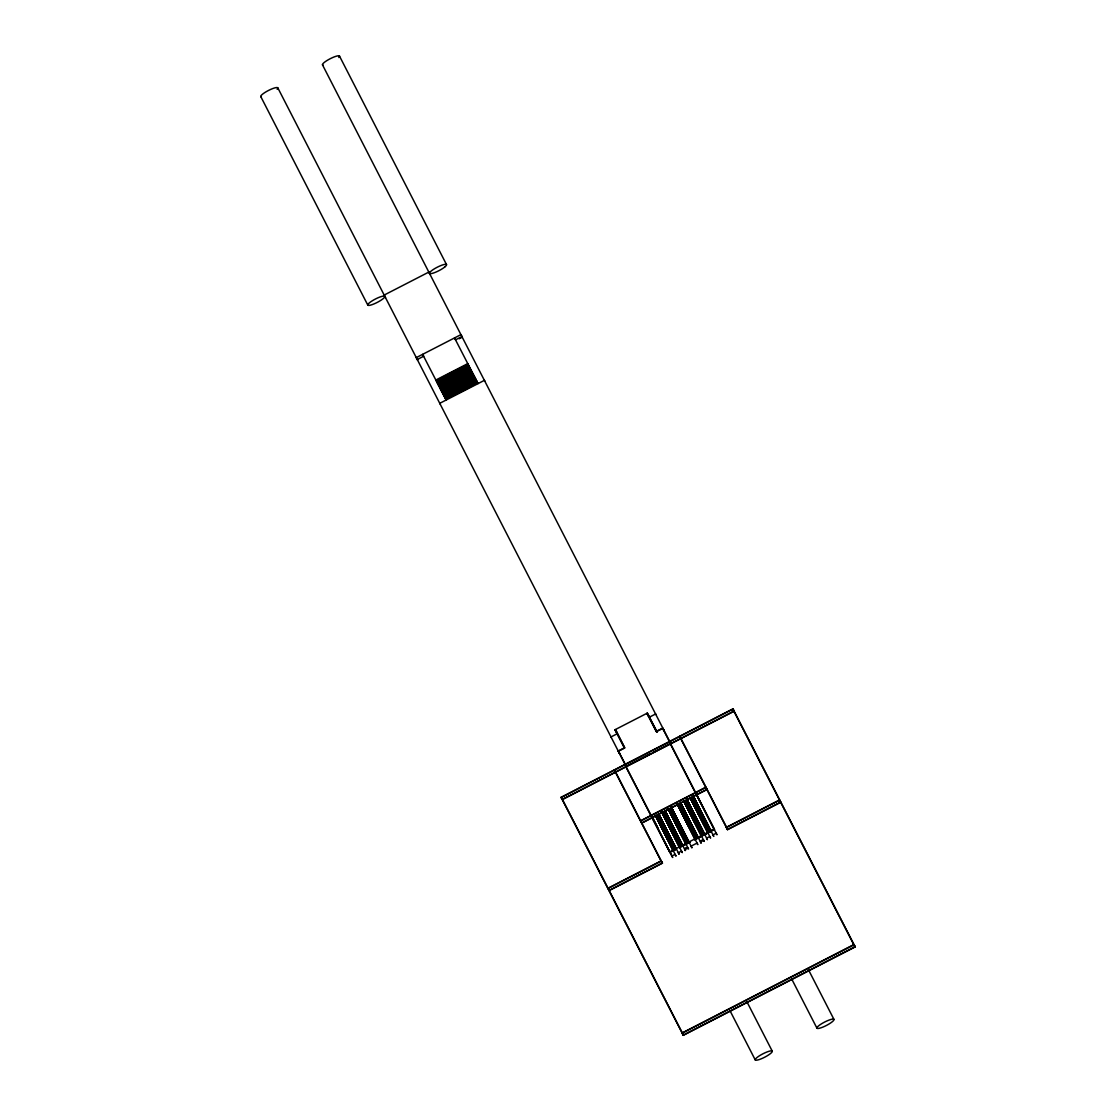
<?xml version="1.0" encoding="UTF-8"?>
<svg xmlns="http://www.w3.org/2000/svg" width="1116" height="1116" viewBox="0 0 1116 1116"><rect width="100%" height="100%" fill="white"/><g stroke="black" fill="none" stroke-linecap="round" stroke-linejoin="round"><path stroke-width="1.5" d="M417.286 359.533L423.661 356.241L422.629 354.344L446.135 400.03M461.954 336.544L455.579 339.822L454.533 337.925L478.053 383.611M459.22 338.762L462.303 337.171L460.922 334.647L416.24 357.636L417.621 360.161M467.73 363.635L435.826 380.054M436.537 381.435L468.441 365.016M436.886 382.118L468.804 365.699M439.02 386.262L470.938 369.842M439.732 387.629L471.608 371.154M440.095 388.326L471.97 371.837M474.133 376.036L442.229 392.455M474.844 377.417L442.94 393.836M475.207 378.101L443.289 394.52M444.001 395.901L475.918 379.482M444.363 396.585L476.267 380.165M445.075 397.966L476.978 381.546M445.424 398.663L477.341 382.23M619.31 753.244L618.125 751.068L624.29 747.887L614.972 729.752L647.322 713.11L649.498 717.128M617.385 733.658L610.996 736.937L611.345 737.564M649.289 717.225L655.678 713.947L656.013 714.575M625.741 765.241L618.459 751.207L624.848 747.915L615.432 729.571L617.553 733.477M663.839 730.506L662.709 728.441L656.334 731.719L646.917 713.375L649.038 717.281M683.299 1035.327L855.219 946.926L854.047 944.764L682.141 1033.221L683.327 1035.369L561.055 797.312L732.947 708.855L734.133 711.004L562.213 799.419M561.376 797.41L614.344 770.152L615.502 772.258L562.534 799.516L561.376 797.41L683.41 1035.02L854.87 946.787L732.849 709.176L679.881 736.434L726.851 827.821M614.567 770.04L679.658 736.546L680.816 738.653L615.711 772.146L614.567 770.04L662.444 863.184L609.252 890.554L608.108 888.434L661.286 861.064L662.444 863.184M627.248 765.688L650.363 753.788M653.446 752.212L670.381 743.493M640.71 820.985L705.814 787.491M641.756 822.883L706.86 789.389M665.122 810.913L665.68 812.002L662.486 813.648M659.486 815.657L656.25 817.219L659.444 815.573M672.25 809.086L669.014 810.648L672.209 809.002M681.402 804.399L678.165 805.947L681.444 804.483M666.099 812.839L662.904 814.471M669.293 811.192L672.432 809.463M684.819 803.199L687.972 801.469M694.389 798.275L691.153 799.837L694.347 798.191M664.02 814.01L666.14 812.922M670.395 810.732L672.529 809.63M685.935 802.739L688.056 801.637M656.71 818.14L660.002 816.661L656.808 818.307M663.099 814.847L666.378 813.383L663.183 815.015M663.322 815.308L666.615 813.829L663.42 815.475M688.433 802.39L685.238 804.036L688.433 802.39L704.74 834.517M694.863 799.195L691.627 800.744L694.905 799.279M678.905 807.412L682.057 805.682M666.796 814.206L663.56 815.768L666.838 814.289M673.185 810.927L669.949 812.476L673.129 810.844M682.336 806.226L679.1 807.789L682.295 806.143M688.712 802.934L685.475 804.497L688.67 802.85M695.087 799.656L691.85 801.204L695.045 799.572M660.644 817.958L657.408 819.507L660.602 817.875M682.574 806.687L679.337 808.249L682.615 806.77M685.712 804.957L688.99 803.478L685.712 804.957L704.224 841.38M695.324 800.102L692.087 801.665L695.282 800.019M667.075 814.75L663.797 816.228L666.991 814.582M673.743 843.738L670.451 845.217L673.687 843.654L679.114 854.298L678.305 852.722L681.499 851.09L682.295 852.638L664.034 816.689L667.215 815.043L682.057 844.268M664.076 816.773L667.312 815.21M689.228 803.938L685.991 805.501L689.172 803.855M692.366 802.209L695.603 800.646L692.408 802.292M657.882 820.427L661.16 818.949L657.966 820.595M692.562 802.585L695.84 801.107L692.645 802.753M664.313 817.233L667.549 815.67L664.355 817.317L661.928 812.56M670.688 813.941L673.925 812.392L670.73 814.024M686.214 805.947L689.451 804.399L686.27 806.031M658.161 820.971L661.3 819.242M674.162 812.853L670.925 814.401M680.076 809.714L683.215 807.984M696.077 801.567L692.841 803.129M667.968 816.507L664.731 818.056L668.01 816.591M674.343 813.215L671.107 814.778L674.301 813.132M689.869 805.236L686.633 806.784L689.827 805.138M696.258 801.944L693.022 803.506L696.217 801.86M661.816 820.246L658.58 821.808L661.774 820.162M668.191 816.968L664.955 818.516L668.247 817.052M674.58 813.676L671.386 815.322M690.106 805.682L686.87 807.245L690.065 805.599M693.301 804.05L696.44 802.32M671.427 815.405L674.538 813.592M683.773 809.072L680.495 810.537L683.731 808.988L684.708 810.9L681.513 812.546L684.624 810.732M693.343 804.134L696.537 802.488M665.192 818.977L668.47 817.512L665.289 819.144M690.344 806.143L687.107 807.705L690.385 806.226M658.859 822.352L662.095 820.79L658.9 822.436M671.623 815.782L674.859 814.22L671.665 815.866M684.01 809.532L680.774 811.081L683.969 809.449M693.538 804.51L696.775 802.948L693.58 804.594M680.955 811.458L684.248 809.993L681.053 811.625M687.33 808.165L690.623 806.687L687.428 808.333M665.471 819.521L668.707 817.972L665.513 819.604M693.761 804.971L696.998 803.408L693.817 805.055M659.319 823.273L662.555 821.711M668.944 818.419L665.75 820.065M697.235 803.869L693.999 805.417M662.751 822.087L659.514 823.636L662.695 822.004M669.126 818.795L665.889 820.358L669.168 818.879M675.515 815.517L672.278 817.079L675.459 815.433M691.041 807.524L687.805 809.086L690.999 807.44M697.416 804.245L694.18 805.794L697.374 804.162M675.738 815.977L672.502 817.526L675.794 816.061M691.278 807.984L688.042 809.546L691.222 807.9M697.612 804.608L694.459 806.338M666.21 820.985L669.405 819.339M681.709 812.922L684.945 811.36M694.515 806.422L697.695 804.789M659.975 824.557L663.253 823.092L660.072 824.724M672.739 817.986L676.017 816.521L672.836 818.154M685.126 811.737L681.89 813.299L685.182 811.82M666.405 821.362L669.642 819.8L666.447 821.446M691.557 808.528L688.265 809.993L691.501 808.444M694.975 807.342L698.072 805.529M660.254 825.101L663.49 823.538M673.018 818.53L676.254 816.982L673.06 818.614M688.544 810.537L691.78 808.988L688.6 810.621M694.933 807.259L698.17 805.696M670.06 820.637L666.824 822.199L670.019 820.553M691.878 847.728L691.069 846.165L697.026 843.096L697.821 844.645L682.364 814.22L685.601 812.657M698.309 805.989L695.156 807.719M661.593 825.101L663.727 823.999L660.491 825.561M696.272 807.259L698.407 806.157M675.933 855.944L660.672 825.938L663.908 824.375M676.673 817.805L673.436 819.367L676.631 817.721M685.824 813.118L682.587 814.68L685.88 813.201M692.199 809.825L688.963 811.374L692.157 809.728M670.521 821.557L667.284 823.106L670.577 821.641M686.103 813.662L682.866 815.224L686.061 813.578M667.521 823.566L670.8 822.101L667.619 823.734M692.673 810.732L689.437 812.295L692.715 810.816M661.188 826.942L664.425 825.38L661.23 827.026M683.104 815.67L686.34 814.122L683.145 815.754M664.648 825.84L661.467 827.486M674.176 820.832L677.328 819.102M699.327 807.998L696.147 809.644M686.759 814.959L683.522 816.507L686.717 814.861M696.328 810.007L699.467 808.291M662.764 827.388L664.885 826.3M671.274 823.008L667.982 824.487L671.274 823.008L665.82 812.295M692.115 812.281L689.897 813.215L693.092 811.569M697.43 809.546L699.565 808.458M665.08 826.677L661.844 828.225L665.024 826.593M686.996 815.405L683.759 816.968L687.038 815.489M662.304 829.146L665.582 827.681L662.402 829.314M696.984 811.304L700.262 809.825L697.068 811.472M665.82 828.128L662.625 829.774M668.958 826.412L672.111 824.682M675.347 823.12L678.486 821.404M687.693 816.786L684.457 818.349L687.651 816.703M700.499 810.286L697.263 811.848M666.001 828.504L662.82 830.151M672.39 825.226L669.154 826.789L672.432 825.31M678.765 821.948L675.529 823.496L678.723 821.85M687.93 817.247L684.694 818.809L687.875 817.163M694.305 813.955L691.069 815.503L694.25 813.871M663.922 829.69L666.057 828.588M700.722 810.746L697.444 812.225L700.639 810.579M666.238 828.965L663.002 830.527L666.196 828.881M700.918 811.123L697.681 812.685L700.876 811.039M694.766 814.861L691.529 816.424L694.808 814.959M679.281 822.938L676.045 824.501L679.239 822.855M691.767 816.884L695.045 815.405L691.85 817.052M698.142 813.606L701.434 812.127L698.239 813.773M676.282 824.961L679.518 823.399L676.324 825.045M663.741 831.992L666.894 830.262M670.13 828.7L673.366 827.151L670.172 828.783M701.573 812.42L698.421 814.15M663.797 832.076L666.977 830.43M698.463 814.234L701.657 812.587M673.548 827.514L670.311 829.076L673.506 827.43M679.937 824.236L676.701 825.798L679.895 824.152M689.088 819.549L685.852 821.097L689.046 819.451M695.463 816.242L692.227 817.805L695.421 816.159M692.464 818.265L695.742 816.786L692.548 818.433M698.839 814.973L702.131 813.508L698.937 815.14M676.98 826.342L680.216 824.78L677.021 826.426M664.397 833.275L667.689 831.811L664.494 833.443M680.397 825.156L677.161 826.705L680.453 825.24M695.938 817.163L692.687 818.726L695.979 817.247M699.118 815.517L702.355 813.969L699.174 815.601M674.022 828.435L670.828 830.081L674.064 828.518M664.913 834.28L668.107 832.634M680.872 826.077L677.677 827.709M696.356 818L693.203 819.716M699.592 816.438L702.731 814.708M664.955 834.363L668.149 832.731M693.245 819.814L696.44 818.168M699.634 816.521L702.829 814.875M668.331 833.094L665.094 834.656L668.289 833.01M674.72 829.816L671.483 831.378L674.678 829.732M681.095 826.538L677.858 828.086L681.053 826.44M690.26 821.836L687.024 823.399L690.302 821.92M703.01 815.252L699.774 816.814L702.968 815.168M687.247 823.859L690.539 822.38L687.344 824.027M693.622 820.553L696.914 819.088L693.72 820.72M671.762 831.922L674.999 830.36L671.804 832.006M681.374 827.068L678.137 828.63L681.332 826.984M700.053 817.358L703.289 815.796L700.095 817.442M665.568 835.577L668.847 834.098L665.652 835.745M671.985 832.369L675.236 830.82L672.041 832.466M681.611 827.528L678.333 829.007L681.569 827.444M697.137 819.549L693.859 821.013L697.095 819.451M703.764 816.717L700.569 818.363M669.265 834.935L666.029 836.498L669.307 835.019M675.654 831.657L672.418 833.206L675.599 831.573M688 825.31L691.139 823.594M694.375 822.018L697.556 820.372M703.903 817.01L700.75 818.739M681.011 828.993L678.793 829.927L682.071 828.449M688.042 825.394L691.236 823.761M694.417 822.101L697.514 820.288M700.792 818.823L703.987 817.177M669.502 835.396L666.266 836.958L669.447 835.312M675.878 832.104L672.641 833.666L675.836 832.02M682.267 828.825L679.03 830.388L682.211 828.742M691.418 824.138L688.181 825.687L691.46 824.222M697.793 820.832L694.557 822.394L697.751 820.748M688.419 826.147L691.697 824.682L688.502 826.314M666.545 837.488L669.781 835.94L666.587 837.586M694.836 822.938L698.072 821.376L694.877 823.022M701.225 819.646L704.461 818.098L701.266 819.73M666.726 837.865L670.005 836.4L666.824 838.032M673.157 834.67L676.394 833.108L673.199 834.754M698.309 821.836L695.017 823.315L698.253 821.753M701.448 820.107L704.684 818.558L701.504 820.19M670.242 836.861L667.047 838.493M704.921 819.018L701.727 820.651M670.437 837.223L667.242 838.869M683.201 830.667L679.965 832.215L683.145 830.583M692.352 825.966L689.116 827.528L692.311 825.882M698.686 822.59L695.533 824.319M701.922 821.027L705.061 819.297M668.345 838.409L670.479 837.321M695.575 824.403L698.769 822.757M703.024 820.567L705.159 819.465M667.424 839.246L670.716 837.767L667.521 839.413M673.855 836.051L677.091 834.489L673.897 836.135M692.59 826.426L689.339 827.988L692.631 826.51M698.909 823.05L695.812 824.85L698.909 823.05L707.418 839.734L706.595 838.172L709.79 836.526L710.599 838.102L690.232 797.996M702.145 821.488L705.382 819.925L702.201 821.571M689.576 828.449L692.869 826.97L689.674 828.616M677.328 834.949L674.036 836.428L677.328 834.949L671.413 823.301M695.993 825.226L699.244 823.678L687.038 799.642M702.271 813.801L705.856 820.846L702.662 822.492M677.747 835.786L674.51 837.335L677.705 835.703M671.595 839.525L668.4 841.171M677.984 836.247L674.734 837.795L677.928 836.163M684.359 832.955L681.123 834.517L684.317 832.871M693.51 828.267L690.274 829.816L693.468 828.184M696.705 826.607L699.844 824.877M706.275 821.683L703.08 823.329M669.516 840.711L671.637 839.609M704.196 822.855L706.316 821.767M703.261 823.692L706.554 822.227L703.359 823.873M668.637 841.631L671.874 840.069L668.679 841.715M696.928 827.068L700.164 825.505L696.984 827.151M675.208 838.716L678.486 837.237L675.292 838.883M684.819 833.875L681.583 835.438L684.875 833.959M700.304 825.798L697.123 827.444L700.402 825.966M700.82 826.803L697.584 828.365L700.778 826.719M669.572 843.459L672.711 841.729M679.142 838.535L675.905 840.097L679.1 838.451M685.531 835.256L682.281 836.805L685.475 835.173M707.432 823.971L704.252 825.617M670.674 842.998L672.808 841.91M705.354 825.156L707.488 824.054M682.518 837.265L685.81 835.8L682.615 837.432M691.669 832.578L694.961 831.099L691.767 832.745M698.044 829.272L701.336 827.807L698.142 829.453M704.433 825.993L707.711 824.515L704.531 826.161M679.56 839.372L676.366 841.018L679.658 839.539M685.991 836.163L682.755 837.725L686.033 836.261M701.518 828.184L698.281 829.732L701.573 828.267M704.67 826.454L707.949 824.975L704.754 826.621M658.733 814.192L673.506 843.278L670.311 844.924M695.38 831.936L692.143 833.499L695.338 831.852L701.029 843.026M708.186 825.435L704.991 827.082M686.41 837L683.271 838.73M701.992 829.09L698.755 830.653L701.936 829.007M683.313 838.813L686.507 837.167M708.409 825.896L705.131 827.375L708.325 825.728M670.688 845.677L673.925 844.115L670.786 845.844M680.355 840.92L677.119 842.468L680.3 840.836M695.896 832.941L692.604 834.405L695.84 832.857M705.41 827.919L708.646 826.356L705.452 828.002M677.3 842.845L680.579 841.38L677.398 843.012M683.773 839.734L686.87 837.921M699.216 831.573L702.494 830.095L699.313 831.741M683.731 839.65L686.968 838.088M692.883 834.949L696.119 833.401L692.938 835.033M687.205 838.548L683.969 840.111M699.495 832.118L702.634 830.388M674.622 845.496L671.386 847.044L674.58 845.412M681.011 842.203L677.775 843.766L680.955 842.12M696.537 834.224L693.301 835.786L696.496 834.14M709.302 827.653L706.065 829.202L709.344 827.737M674.859 845.956L671.623 847.504L674.901 846.04M677.998 844.226L681.234 842.664M684.429 841.032L687.623 839.385M696.775 834.684L693.538 836.247L696.733 834.601M703.15 831.392L699.913 832.955L703.108 831.308M678.096 844.393L681.192 842.58M684.471 841.115L687.568 839.302M706.386 829.83L709.581 828.198L706.344 829.746M671.846 847.965L675.138 846.5L671.944 848.132M681.471 843.124L678.235 844.686L681.513 843.208M697.012 835.145L693.775 836.707L697.054 835.228M706.526 830.123L709.818 828.658L706.623 830.29M684.666 841.478L687.902 839.93L684.708 841.562M700.192 833.499L703.429 831.936L700.234 833.582M678.472 845.147L681.75 843.668L678.556 845.314M688.042 840.222L684.945 842.022M693.999 837.167L697.291 835.689L694.096 837.335M703.61 832.313L700.374 833.861L703.666 832.397M684.889 841.938L688.126 840.39M706.805 830.667L710.041 829.104L706.86 830.75M688.363 840.85L685.126 842.399M700.653 834.405L703.889 832.857M688.558 841.213L685.322 842.775L688.502 841.129M704.084 833.233L700.848 834.782L704.043 833.15M710.46 829.941L707.223 831.504L710.418 829.858M675.836 847.867L672.543 849.346L675.738 847.7M682.406 844.965L679.184 846.556L682.378 844.91M688.837 841.757L685.559 843.264L687.763 842.315M697.946 836.986L694.724 838.576L697.905 836.93M626.048 766.622L672.711 857.52L669.781 851.843L672.976 850.197L655.148 815.071M685.74 843.626L682.546 845.272L664.717 810.146M698.072 837.279L701.266 835.633L683.438 800.521M710.836 830.709L714.031 829.076L696.984 795.471M676.449 849.081L669.879 852.512L625.713 766.483M689.897 842.148L679.212 847.644L689.925 842.189M673.143 850.838L676.184 849.262M711.283 831.211L694.501 839.846L714.547 829.523L662.709 728.441M607.997 888.224L660.965 860.966L662.123 863.087L609.141 890.345M779.568 800.2L726.39 827.57L727.534 829.69L780.726 802.32L779.47 799.991L726.488 827.249L727.646 829.369L780.614 802.111M671.916 856.014L675.11 854.368L675.919 855.916M688.154 848.327C689.786 850.894 685.977 844.756 684.68 849.443C686.075 852.931 684.345 847.895 688.154 848.327L668.317 809.267M700.499 841.98L703.694 840.334M732.849 709.176L733.993 711.283L681.025 738.541L679.881 736.434M854.87 946.787L853.726 944.666L682.253 1032.9L683.41 1035.02M430.19 274.62L428.809 272.095L384.141 295.084L385.522 297.609M484.776 380.961L484.428 380.333L439.76 403.322L440.095 403.95M469.473 367.025L437.598 383.499M469.836 367.708L437.96 384.197M470.547 369.089L438.672 385.564M472.682 373.218L440.806 389.707M473.031 373.902L441.155 390.391M473.742 375.283L441.866 391.772M663.978 730.255L662.792 728.078L656.459 731.287M693.413 796.35L700.262 809.825M693.887 797.27L690.79 799.084M709.023 827.109L705.926 828.923M710.181 829.397L707.084 831.211M699.397 816.061L702.592 814.429L700.402 810.118M703.819 824.78L707.014 823.148L705.996 821.139M687.498 800.549L684.401 802.362M689.59 804.692L686.452 806.408M690.762 806.98L687.609 808.709M692.018 809.449L688.781 810.997M692.855 811.109L689.758 812.922M694.026 813.411L690.93 815.224M696.119 817.54L693.022 819.353M697.277 819.828L694.18 821.641M698.449 822.129L695.352 823.943M699.188 823.594L696.049 825.31M699.383 823.957L696.231 825.687M700.541 826.258L697.444 828.072M701.713 828.546L698.602 830.36M683.452 808.444L680.355 810.258L683.494 808.528L680.662 802.934M685.322 812.113L682.225 813.927M685.545 812.574L682.364 814.22M686.48 814.415L683.383 816.215M688.572 818.544L685.475 820.358M689.744 820.832L686.647 822.645M690.902 823.134L687.805 824.947M691.934 825.129L688.698 826.691M693.008 827.263L689.897 829.076M694.166 829.551L691.069 831.364M695.101 831.392L691.948 833.122M695.561 832.313L692.464 834.126L695.617 832.397L684.847 811.192L681.75 813.006M696.258 833.68L693.12 835.41M697.43 835.982L694.278 837.711M671.971 808.542L668.875 810.356M675.236 814.973L672.125 816.786M680.816 825.993L671.511 807.621M681.75 827.821L678.654 829.634M682.922 830.123L679.811 831.936M683.843 831.95L680.746 833.764M685.015 834.252L681.918 836.065M686.173 836.54L683.076 838.353M677.482 827.333L680.593 825.533L691.85 847.658M667.689 815.963L664.592 817.777M669.321 819.172L666.168 820.902M670.939 822.38L667.842 824.194M674.204 828.811L671.107 830.625M675.375 831.113L672.264 832.913M676.533 833.401L673.436 835.214M677.468 835.242L674.371 837.056M678.626 837.53L675.529 839.344M679.797 839.832L676.701 841.645M680.816 841.827L677.579 843.389M681.89 843.961L678.793 845.775M614.972 729.752L617.162 733.756M659.207 815.112L656.11 816.926M663.448 823.455L660.295 825.184M663.867 824.292L660.672 825.938M664.801 826.133L661.649 827.863M667.828 832.104L664.717 833.903M668.986 834.391L665.889 836.205M671.079 838.521L667.982 840.334M672.25 840.822L669.154 842.622M674.343 844.952L671.246 846.765M675.515 847.239L672.404 849.053M618.445 751.166L619.589 753.272M561.055 797.312L562.227 799.461M704.21 841.352C703.847 838.395 698.797 840.99 701.015 842.998M732.947 708.855L855.219 946.926M339.501 56.093L446.526 264.604M808.584 969.985L833.959 1019.41M679.658 736.546L727.534 829.69M322.482 64.84L670.479 743.033M791.565 978.746L816.94 1028.171A9.57 1.925 -27.2 0 0 830.499 1023.065L832.118 1021.879A9.57 1.925 -27.2 0 0 830.806 1019.494L828.909 1020.136A9.57 1.925 -27.2 0 0 816.94 1028.171M670.311 743.856L716.988 834.81L716.165 833.247L712.985 834.88L713.78 836.428L707.153 823.427M647.322 713.11L657.254 732.222M649.261 717.17L656.78 731.831M683.843 801.274L685.796 805.124M677.468 804.58L682.685 814.847M676.994 834.322L684.973 849.96M617.915 734.719L624.542 747.706M655.552 815.838L660.993 826.565M653.097 818.544L657.812 827.737M277.8 87.829L625.727 765.618M746.897 1001.736L772.258 1051.16M614.344 770.152L662.123 863.087M260.781 96.59L367.806 305.1A9.57 1.925 -27.2 0 0 381.365 299.995L382.983 298.823A9.57 1.925 -27.2 0 0 381.686 296.438L379.775 297.065A9.57 1.925 -27.2 0 0 367.806 305.1M729.878 1010.482L755.239 1059.907A9.57 1.925 -27.2 0 0 768.798 1054.801L770.417 1053.63A9.57 1.925 -27.2 0 0 769.119 1051.244L767.208 1051.886A9.57 1.925 -27.2 0 0 755.239 1059.907M693.022 795.596L711.129 831.239M689.827 797.229L707.642 832.355L704.461 834.001L686.633 798.875M680.258 802.153L698.351 837.795M677.063 803.799L694.877 838.925L688.921 841.994L671.107 806.868M667.912 808.514L686.019 844.156M661.537 811.792L679.351 846.918L676.156 848.551L658.342 813.438M651.953 816.717L669.781 851.843M338.818 57.516A9.57 1.925 -27.2 0 0 336.348 56.177L334.437 56.818A9.57 1.925 -27.2 0 0 325.077 61.798A9.57 1.925 -27.2 0 0 322.998 65.133M277.117 89.266A9.57 1.925 -27.2 0 0 274.662 87.927L272.75 88.555A9.57 1.925 -27.2 0 0 263.376 93.535A9.57 1.925 -27.2 0 0 261.311 96.883M444.684 267.073L443.066 268.259A9.57 1.925 -27.2 0 1 429.507 273.35A9.57 1.925 -27.2 0 1 441.476 265.329L443.373 264.687A9.57 1.925 -27.2 0 1 444.684 267.073M468.05 364.262L436.147 380.682L468.092 364.332M469.125 366.327L437.207 382.746L469.125 366.327M470.185 368.392L438.281 384.811L470.185 368.392M471.259 370.456L439.341 386.889L471.287 370.526M472.319 372.535L440.415 388.954L472.319 372.535M473.393 374.599L441.476 391.019L473.393 374.599M474.453 376.664L442.55 393.083L474.495 376.72M475.528 378.729L443.61 395.148L475.555 378.798M476.588 380.793L444.684 397.212L476.63 380.863M477.662 382.858L445.744 399.277L477.69 382.928M705.703 787.282L640.612 820.776L641.867 823.092L706.958 789.598L705.703 787.282M658.97 814.652L655.776 816.298L659.012 814.736M665.359 811.374L662.165 813.006L665.359 811.374M671.734 808.082L668.54 809.728L671.734 808.082M680.886 803.394L677.705 805.041L680.886 803.394M687.261 800.102L684.08 801.734L687.261 800.102M693.65 796.81L690.455 798.456L693.692 796.894M681.165 803.938L677.928 805.501L681.123 803.855M665.861 812.378L662.625 813.927L665.917 812.462M687.777 801.093L684.54 802.655L687.735 801.009M694.166 797.814L690.93 799.377L694.11 797.731M659.723 816.117L656.487 817.679L659.668 816.033M681.597 804.775L678.402 806.408L681.597 804.775M672.669 809.923L669.572 811.737L672.669 809.923M681.82 805.236L678.723 807.035L681.82 805.236M688.195 801.93L685.098 803.743L688.195 801.93M694.584 798.651L691.488 800.465L694.584 798.651M660.142 816.954L656.947 818.586L660.142 816.954M672.906 810.383L669.712 812.03L672.906 810.383M660.421 817.498L657.185 819.046L660.365 817.414M673.408 811.388L670.172 812.936L673.366 811.304M660.839 818.321L657.743 820.134L660.839 818.321M673.604 811.764L670.409 813.397L673.604 811.764M682.755 807.063L679.56 808.709L682.755 807.063M682.992 807.524L679.895 809.337L682.992 807.524M661.579 819.786L658.342 821.348L661.537 819.702M662.234 821.083L659.138 822.897L662.234 821.083M674.999 814.513L671.902 816.326L674.999 814.513M684.429 810.356L681.192 811.918L684.387 810.272M662.974 822.548L659.737 824.096L662.932 822.464M697.849 805.068L694.738 806.882L697.849 805.068M669.781 820.093L666.684 821.906L669.781 820.093M676.435 817.344L673.199 818.907L676.394 817.261M670.298 821.097L667.061 822.645L670.339 821.181M698.588 806.533L695.352 808.096L698.546 806.45M664.09 824.752L660.909 826.398L664.09 824.752M676.868 818.181L673.673 819.828L676.868 818.181M692.394 810.188L689.2 811.834L692.394 810.188M698.769 806.91L695.589 808.556L698.769 806.91M677.091 818.642L673.994 820.455L677.091 818.642M699.007 807.37L695.91 809.184L699.007 807.37M677.607 819.646L674.371 821.209L677.565 819.562M671.455 823.385L668.219 824.947L671.497 823.468M677.844 820.107L674.608 821.669L677.789 820.023M693.371 812.113L690.134 813.676L693.329 812.03M699.746 808.835L696.51 810.383L699.704 808.751M665.262 827.054L662.067 828.686L665.262 827.054M671.637 823.761L668.456 825.408L671.637 823.761M678.026 820.483L674.831 822.115L678.026 820.483M687.177 815.782L683.982 817.428L687.177 815.782M693.552 812.49L690.372 814.136L693.552 812.49M699.941 809.198L696.747 810.844L699.941 809.198M671.874 824.222L668.777 826.035L671.874 824.222M678.263 820.944L675.166 822.743L678.263 820.944M687.414 816.242L684.317 818.056L687.414 816.242M693.789 812.95L690.692 814.764L693.789 812.95M672.627 825.687L669.377 827.235L672.571 825.603M679.002 822.394L675.766 823.957L678.96 822.311M688.112 817.623L685.015 819.437L688.112 817.623M694.529 814.415L691.292 815.963L694.487 814.331M666.419 829.341L663.322 831.155L666.419 829.341M672.808 826.063L669.614 827.695L672.808 826.063M688.349 818.084L685.154 819.716L688.349 818.084M701.099 811.499L698.002 813.313L701.099 811.499M666.657 829.802L663.56 831.615L666.657 829.802M673.046 826.524L669.935 828.323L673.046 826.524M679.7 823.775L676.463 825.338L679.658 823.692M688.851 819.088L685.615 820.637L688.809 819.005M695.226 815.782L691.99 817.344L695.184 815.698M667.173 830.806L663.936 832.369L667.131 830.722M701.852 812.964L698.616 814.513L701.797 812.88M667.354 831.183L664.257 832.996L667.354 831.183M673.743 827.891L670.646 829.704L673.743 827.891M689.283 819.911L686.173 821.725L689.283 819.911M689.507 820.372L686.312 822.018L689.507 820.372M674.482 829.355L671.246 830.918L674.441 829.272M690.023 821.376L686.786 822.938L689.981 821.292M696.635 818.544L693.399 820.093L696.579 818.46M668.526 833.471L665.429 835.284L668.526 833.471M690.678 822.673L687.484 824.319L690.678 822.673M703.429 816.089L700.332 817.902L703.429 816.089M704.182 817.554L700.946 819.102L704.126 817.47M676.073 832.48L672.878 834.126L676.073 832.48M682.448 829.202L679.253 830.848L682.448 829.202M682.685 829.662L679.588 831.476L682.685 829.662M692.115 825.505L688.879 827.068L692.073 825.422M676.812 833.945L673.576 835.507L676.77 833.861M683.383 831.043L680.286 832.843L683.383 831.043M670.856 838.06L667.661 839.706L670.856 838.06M683.62 831.49L680.425 833.136L683.62 831.49M705.521 820.218L702.341 821.864L705.521 820.218M671.358 839.065L668.121 840.627L671.413 839.148M684.122 832.494L680.886 834.057L684.08 832.41M693.287 827.807L690.051 829.355L693.231 827.723M699.662 824.501L696.426 826.063L699.606 824.417M706.037 821.223L702.801 822.785L706.079 821.306M678.165 836.609L675.068 838.423L678.165 836.609M684.54 833.331L681.444 835.145L684.54 833.331M693.706 828.644L690.609 830.443L693.706 828.644M672.013 840.362L668.819 841.994L672.013 840.362M693.929 829.09L690.832 830.904L693.929 829.09M706.693 822.52L703.499 824.152L706.693 822.52M672.529 841.366L669.293 842.915L672.571 841.45M678.905 838.074L675.668 839.637L678.863 837.99M685.294 834.796L682.057 836.344L685.252 834.712M694.445 830.095L691.209 831.657L694.403 830.011M707.209 823.524L703.973 825.073L707.251 823.608M694.682 830.555L691.446 832.118L694.626 830.471M701.057 827.263L697.821 828.811L701.015 827.179M672.948 842.189L669.851 844.003L672.948 842.189M679.323 838.911L676.226 840.725L679.323 838.911M673.185 842.65L669.991 844.296L673.185 842.65M680.076 840.376L676.84 841.924L680.021 840.292M686.647 837.46L683.55 839.274L686.647 837.46M702.173 829.467L699.076 831.28L702.173 829.467M674.106 844.491L671.009 846.305L674.106 844.491M708.786 826.649L705.689 828.463L708.786 826.649M687.386 838.925L684.15 840.487L687.344 838.841M702.913 830.932L699.676 832.494L702.871 830.848M675.278 846.779L672.181 848.592L675.278 846.779M682.169 844.505L678.933 846.054L682.127 844.421M697.709 836.526L694.473 838.088L697.667 836.442M676.017 848.244L672.795 849.834L675.989 848.188M704.322 833.68L701.099 835.27L704.363 833.778M710.697 830.402L707.474 831.992L710.669 830.346"/></g></svg>
